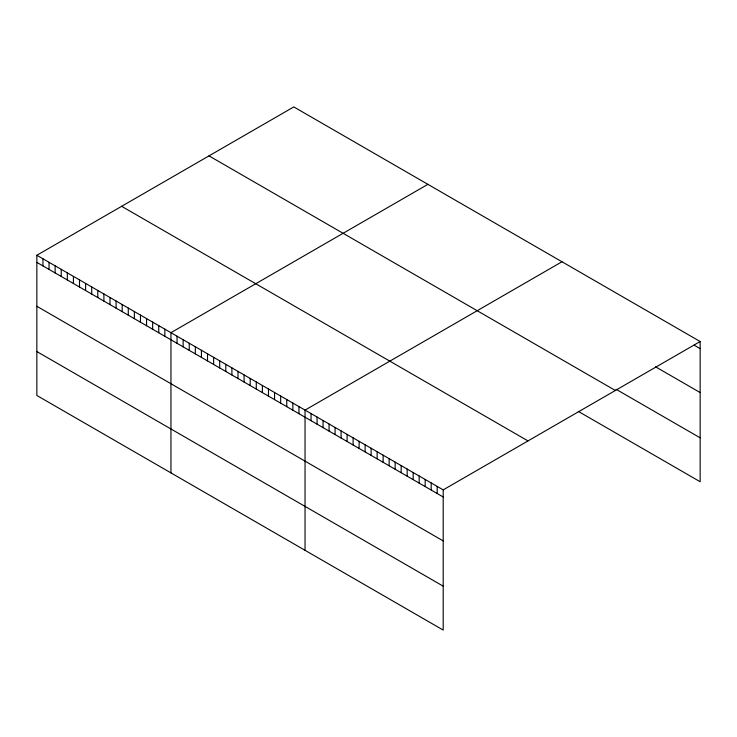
<?xml version="1.0" encoding="UTF-8"?>
<svg xmlns="http://www.w3.org/2000/svg" width="737" height="737" viewBox="0 0 737 737"><rect width="100%" height="100%" fill="white"/><g stroke="black" fill="none" stroke-linecap="round" stroke-linejoin="round"><path stroke-width="1.11" d="M36.85 255.26L443.204 489.875L443.204 630.08L36.85 395.474L36.85 255.26L293.796 106.92L700.15 341.526L700.15 481.74L578.296 411.384M427.893 184.342L170.947 332.682L170.947 472.896M561.99 261.755L305.044 410.104L305.044 550.318M443.204 489.875L700.15 341.526M694.143 345.174L700.15 348.638M655.525 366.796L700.15 392.563M616.049 389.265L700.15 437.815M209.004 155.875L615.358 390.481M121.642 206.305L527.996 440.919M36.85 262.381L443.204 496.987M36.85 306.297L443.204 540.912M36.85 351.549L443.204 586.164M437.198 486.402L437.198 493.514M431.191 482.938L431.191 490.05M425.185 479.465L425.185 486.577M419.178 476.001L419.178 483.113M413.171 472.528L413.171 479.649M407.165 469.064L407.165 476.176M401.158 465.591L401.158 472.712M395.152 462.127L395.152 469.239M389.145 458.654L389.145 465.775M383.139 455.19L383.139 462.302M377.132 451.717L377.132 458.838M371.126 448.253L371.126 455.365M365.119 444.789L365.119 451.901M359.112 441.316L359.112 448.428M353.106 437.852L353.106 444.964M347.099 434.379L347.099 441.5M341.093 430.915L341.093 438.027M335.077 427.442L335.077 434.563M329.07 423.978L329.07 431.09M323.064 420.505L323.064 427.626M317.057 417.041L317.057 424.153M311.051 413.568L311.051 420.689M298.955 406.584L298.955 413.697M292.856 403.065L292.856 410.177M286.757 399.546L286.757 406.658M280.668 396.027L280.668 403.139M274.569 392.508L274.569 399.62M268.471 388.989L268.471 396.101M262.381 385.469L262.381 392.581M256.283 381.95L256.283 389.062M250.184 378.431L250.184 385.543M244.094 374.912L244.094 382.024M237.996 371.393L237.996 378.505M231.906 367.874L231.906 374.986M225.808 364.354L225.808 371.466M219.709 360.835L219.709 367.947M213.619 357.316L213.619 364.428M207.521 353.797L207.521 360.909M201.422 350.278L201.422 357.39M195.333 346.758L195.333 353.871M189.234 343.239L189.234 350.351M183.135 339.72L183.135 346.832M177.046 336.201L177.046 343.313M164.848 329.163L164.848 336.275M158.759 325.643L158.759 332.755M152.66 322.124L152.66 329.236M146.571 318.605L146.571 325.717M140.472 315.086L140.472 322.198M134.374 311.567L134.374 318.679M128.284 308.048L128.284 315.16M122.185 304.528L122.185 311.64M116.087 301.009L116.087 308.121M109.997 297.49L109.997 304.602M103.899 293.971L103.899 301.083M97.8 290.452L97.8 297.564M91.71 286.933L91.71 294.045M85.612 283.413L85.612 290.525M79.513 279.894L79.513 287.006M73.424 276.375L73.424 283.487M67.325 272.856L67.325 279.968M61.235 269.337L61.235 276.458M55.137 265.817L55.137 272.939M49.038 262.298L49.038 269.42M42.949 258.779L42.949 265.9"/></g></svg>
